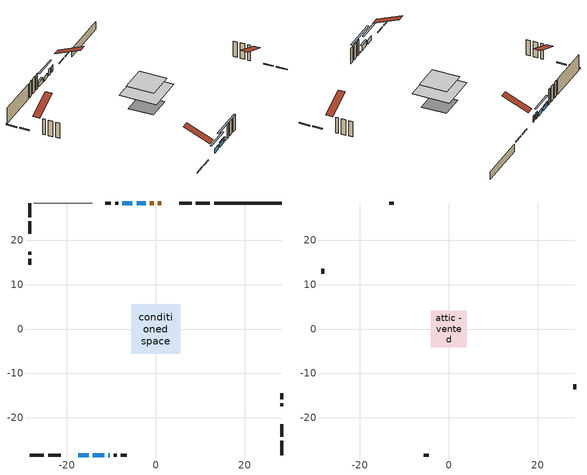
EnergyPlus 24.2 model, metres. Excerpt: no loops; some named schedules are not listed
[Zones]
conditioned space
 floor outside (Floor1 construction): -1.73,-1.73 -1.73,1.73 1.73,1.73 1.73,-1.73 z1.22
 floor adiabatic (AdiabaticFloorConstruction): -5.55,-5.55 -5.55,5.55 5.55,5.55 5.55,-5.55 z3.66
 floor foundation (Slab1 construction): -3.64,-3.64 -3.64,3.64 3.64,3.64 3.64,-3.64 z-1.22
 wall outside (RimJoist1 construction): 12.21,28.38 9.03,28.38 / -28.38,-28.38 -25.2,-28.38 / -28.38,28.38 -28.38,25.2 / 28.38,-28.38 28.38,-25.2 z1.22:1.52
 wall outside (RimJoist2 construction): 8.1,28.38 5.24,28.38 / -24.27,-28.38 -21.41,-28.38 / -28.38,24.27 -28.38,21.41 / 28.38,-24.27 28.38,-21.41 z1.22:1.52
 wall outside (AdiabaticWallConstruction 1): 1.25,28.38 0.44,28.38 / -0.49,28.38 -1.3,28.38 z1.22:3.25
 wall outside (AdiabaticWallConstruction): -2.23,28.38 -4.32,28.38 z1.22:2.44; -17.42,-28.38 -15.09,-28.38 z1.22:2.58; -5.25,28.38 -7.56,28.38 z1.22:2.56; -14.16,-28.38 -11.59,-28.38 z1.22:2.72; -10.67,-28.38 -10.37,-28.38 z1.22:1.57
 wall outside (Wall1 construction): -8.48,28.38 -9.17,28.38 / -9.44,-28.38 -8.76,-28.38 / -28.38,17.42 -28.38,16.73 / 28.38,-17.42 28.38,-16.73 z1.22:6.1
 wall outside (Wall2 construction): -10.09,28.38 -11.42,28.38 / -7.83,-28.38 -6.51,-28.38 / -28.38,15.8 -28.38,14.48 / 28.38,-15.8 28.38,-14.48 z1.22:6.1
 wall foundation (FoundationWall1 construction): 13.14,28.38,-1.22 13.14,28.38,1.22 26.86,28.38,1.22 26.86,28.38,1.15 28.38,28.38,1.15 28.38,28.38,-1.22
 wall adiabatic (Wall4 construction): -14.36,28.38 -27.45,28.38 z1.22:6.1
 window (WindowConstruction): -2.23,28.38 -4.32,28.38 z1.22:2.44
 window (WindowConstruction 1): -17.42,-28.38 -15.09,-28.38 z1.22:2.58
 window (WindowConstruction 2): -5.25,28.38 -7.55,28.38 z1.22:2.56
 window (WindowConstruction 3): -14.16,-28.38 -11.59,-28.38 z1.22:2.72
 window (WindowConstruction 4): -10.66,-28.38 -10.37,-28.38 z1.22:1.56
 door (Door): 1.25,28.38 0.44,28.38 z1.22:3.25
 door (Door 1): -0.49,28.38 -1.3,28.38 z1.22:3.25
 ceiling adiabatic (AdiabaticFloorConstruction): 5.55,-5.55 5.55,5.55 -5.55,5.55 -5.55,-5.55 z3.66
attic - vented
 floor to conditioned space (Floor2 construction Reversed): -4.11,-4.11 -4.11,4.11 4.11,4.11 4.11,-4.11 z6.1
 wall outside (Wall3 construction): -12.35,28.38 -13.43,28.38 / -5.58,-28.38 -4.5,-28.38 / -28.38,13.55 -28.38,12.47 / 28.38,-13.55 28.38,-12.47 z1.22:6.1
 roof outside (Roof1 construction): 2.18,28.38,6.1 2.18,20.49,9.39 4.31,20.49,9.39 4.31,28.38,6.1; -18.35,-28.38,6.1 -18.35,-20.49,9.39 -20.48,-20.49,9.39 -20.48,-28.38,6.1; -28.38,18.35,6.1 -20.49,18.35,9.39 -20.49,20.48,9.39 -28.38,20.48,6.1; 28.38,-18.35,6.1 20.49,-18.35,9.39 20.49,-20.48,9.39 28.38,-20.48,6.1
shading: -6.96,28.38 0.41,28.38 0.41,28.79 -6.96,28.79 z5.08; -12.45,-28.38 -20.06,-28.38 -20.06,-28.79 -12.45,-28.79 z5.22; -7.76,28.38 -5.05,28.38 -5.05,28.79 -7.76,28.79 z2.77; -11.39,-28.38 -14.36,-28.38 -14.36,-28.79 -11.39,-28.79 z2.92; -5.29,-28.38 -15.74,-28.38 -15.74,-28.79 -5.29,-28.79 z6.64
[Building]
Building 1: Terrain=Suburbs
[Site:Location]
Ottawa Intl AP_ON: Latitude {deg}=45.32; Longitude {deg}=-75.67; Time Zone {hr}=-5; Elevation {m}=115; Keep Site Location Information=Yes
[Site:GroundTemperature:Shallow]
1.18808, -1.19398, -1.38475, -0.254337, 4.28362, 8.80044, 12.7163, 15.1969, 15.4076, 13.3901, 9.57408, 5.19582
[Site:WaterMainsTemperature]
Calculation Method=Schedule; Temperature Schedule=mains temperature schedule
[Material] Roughness=Rough; Thermal Absorptance=0.9
Name | Thickness {m} | Conductivity {W/m-K} | Density {kg/m3} | Specific Heat {J/kg-K} | Solar Absorptance | Visible Absorptance
asphalt or fiberglass shingles | 0.00635 | 0.162714 | 1121.4 | 1465.45 | 0.4 | 0.4
ceiling loosefill ins | 0.0846667 | 0.0480833 | 16.02 | 1046.75 | 0.7 | 0.7
ceiling stud and cavity | 0.1397 | 0.0933378 | 65.682 | 1177.47 | 0.7 | 0.7
concrete 4.0 in. | 0.1016 | 1.803125 | 2242.8 | 837.4 | 0.7 | 0.7
concrete 8.0 in. | 0.2032 | 1.803125 | 2242.8 | 837.4 | 0.7 | 0.7
door material | 0.04445 | 0.053851 | 512.64 | 1214.23 | 0.7 | 0.7
door material 1 | 0.04445 | 0.327969 | 512.64 | 1214.23 | 0.7 | 0.7
exterior vertical ins | 0.0480821 | 0.029427 | 32.04 | 1214.23 | 0.7 | 0.7
floor covering | 0.0127 | 0.0433444 | 54.468 | 1339.84 | 0.6 | 0.6
floor rigid ins; rim joist rigid ins; wall rigid ins | 0.051816 | 0.029427 | 32.04 | 1214.23 | 0.7 | 0.7
floor rigid ins 1; wall rigid ins 2 | 0.512978 | 0.029427 | 32.04 | 1214.23 | 0.7 | 0.7
floor stud and cavity | 0.1397 | 0.0894249 | 92.3553 | 1139.71 | 0.7 | 0.7
floor stud and cavity 1 | 0.1397 | 1.75129 | 37.0049 | 1207.88 | 0.7 | 0.7
furniture material conditioned space 1 | 0.1524 | 0.115458 | 640.8 | 1214.23 | 0.6 | 0.6
gypsum board | 0.0127 | 0.160291 | 801 | 837.4 | 0.6 | 0.6
gypsum board 1 | 0.0127 | 0.160291 | 801 | 837.4 | 0.7 | 0.7
osb sheathing 0.5 in. | 0.0127 | 0.115458 | 512.64 | 1214.23 | 0.7 | 0.7
osb sheathing 0.75 in. | 0.01905 | 0.115458 | 512.64 | 1214.23 | 0.7 | 0.7
osb sheathing 2.0 in. | 0.0508 | 0.115458 | 512.64 | 1214.23 | 0.7 | 0.7
rim joist stud and cavity | 0.0508 | 0.0453203 | 125.044 | 1163.47 | 0.6 | 0.6
rim joist stud and cavity 1 | 0.0508 | 0.0404867 | 125.044 | 1163.47 | 0.6 | 0.6
wall rigid ins 1 | 0.051816 | 0.029427 | 32.04 | 1214.23 | 0.4 | 0.4
wall stud and cavity | 0.1397 | 0.260132 | 139.0536 | 1170.24 | 0.7 | 0.7
wall stud and cavity 1 | 0.1397 | 0.272647 | 139.0536 | 1170.24 | 0.7 | 0.7
wall stud and cavity 2 | 0.0889 | 6.9971 | 50.32683 | 1063.81 | 0.6 | 0.6
wall stud and cavity 3 | 0.1397 | 0.206859 | 139.0536 | 1170.24 | 0.7 | 0.7
wall stud and cavity 4 | 0.0889 | 0.380278 | 52.3479 | 1209.89 | 0.7 | 0.7
wall stud and cavity 5 | 0.0889 | 0.391764 | 83.0341 | 1211.67 | 0.7 | 0.7
wood siding | 0.0254 | 0.102417 | 544.68 | 1172.36 | 0.4 | 0.4
wood siding 1 | 0.00254 | 0.102417 | 544.68 | 1172.36 | 0.4 | 0.4
wood siding 2; wood siding 3; wood siding 4 | 0.0254 | 0.102417 | 544.68 | 1172.36 | 0.7 | 0.7
[WindowMaterial:SimpleGlazingSystem]
Name | U-Factor {W/m2-K} | Solar Heat Gain Coefficient
WindowMaterial | 2.92814 | 0.66
WindowMaterial 1 | 2.91792 | 0.67
WindowMaterial 2 | 2.844678 | 0.67
WindowMaterial 3 | 2.841839 | 0.68
WindowMaterial 4 | 3.07123 | 0.43
[Construction]
AdiabaticFloorConstruction: floor stud and cavity 1, floor rigid ins 1, osb sheathing 0.75 in., floor covering
AdiabaticWallConstruction: wood siding 3, wall rigid ins 2, wall stud and cavity 4, gypsum board
AdiabaticWallConstruction 1: wood siding 4, wall rigid ins 2, wall stud and cavity 4, gypsum board
Door: door material
Door 1: door material 1
Floor1 construction: floor stud and cavity, floor rigid ins, osb sheathing 0.75 in., floor covering
Floor2 construction Reversed: gypsum board, ceiling stud and cavity, ceiling loosefill ins
FoundationWall1 construction: concrete 8.0 in., gypsum board 1
furniture construction conditioned space 1: furniture material conditioned space 1
PartitionWallConstruction: gypsum board, wall stud and cavity 5, gypsum board
RimJoist1 construction: wood siding 2, osb sheathing 2.0 in., rim joist stud and cavity
RimJoist2 construction: wood siding 2, rim joist rigid ins, osb sheathing 2.0 in., rim joist stud and cavity 1
Roof1 construction: asphalt or fiberglass shingles
Slab1 construction: concrete 4.0 in.
Wall1 construction: wood siding, wall rigid ins, osb sheathing 0.5 in., wall stud and cavity, gypsum board
Wall2 construction: wood siding, wall rigid ins, osb sheathing 0.5 in., wall stud and cavity 1, gypsum board
Wall3 construction: wood siding 1, wall stud and cavity 2
Wall4 construction: wall rigid ins 1, osb sheathing 0.5 in., wall stud and cavity 3, gypsum board
WindowConstruction: WindowMaterial
WindowConstruction 1: WindowMaterial 1
WindowConstruction 2: WindowMaterial 2
WindowConstruction 3: WindowMaterial 3
WindowConstruction 4: WindowMaterial 4
[Zone] Multiplier=1; Part of Total Floor Area=Yes
Name | Volume {m3}
attic - vented | 35.5256
conditioned space | 453.9
[Space]
Name | Zone | Volume {m3}
attic - vented 1 | attic - vented | 35.5256
conditioned space 1 | conditioned space | 453.9
[ZoneInfiltration:EffectiveLeakageArea]
infil attic - vented 1: Zone or Space=attic - vented 1; Schedule=Always On Discrete; Effective Air Leakage Area {cm2}=2840.84; Stack Coefficient=0.000567782; Wind Coefficient=1.60994e-05
[ZoneMixing]
whole house fan mix: Zone or Space=attic - vented; Schedule=Always On Continuous; Design Flow Rate Calculation Method=Flow/Zone; Design Flow Rate {m3/s}=0; Source Zone or Space=conditioned space
[SurfaceProperty:ExposedFoundationPerimeter]
Slab1: Exposed Perimeter Calculation Method=TotalExposedPerimeter; Total Exposed Perimeter {m}=15.24
[InternalMass] Zone or ZoneList=conditioned space; Space or SpaceList=conditioned space 1
Name | Construction | Surface Area {m2}
furniture mass conditioned space 1 | furniture construction conditioned space 1 | 75.1719
partition wall mass | PartitionWallConstruction | 187.93
[Lights]
interior lighting: Zone or ZoneList or Space or SpaceList=conditioned space 1; Schedule=interior lighting schedule; Design Level Calculation Method=LightingLevel; Lighting Level {W}=343.2; Return Air Fraction=0; Fraction Radiant=0.6; Fraction Visible=0.2; Fraction Replaceable=1
[People]
occupants: Zone or ZoneList or Space or SpaceList=conditioned space 1; Number of People Schedule=occupants schedule; Number of People Calculation Method=People; Number of People=3; Fraction Radiant=0.314171; Sensible Heat Fraction=0.56303; Activity Level Schedule=occupants activity schedule; Carbon Dioxide Generation Rate {m3/s-W}=0; Enable ASHRAE 55 Comfort Warnings=No; Mean Radiant Temperature Calculation Type=EnclosureAveraged
[ElectricEquipment] Zone or ZoneList or Space or SpaceList=conditioned space 1; Design Level Calculation Method=EquipmentLevel
Name | Schedule | Design Level {W} | Fraction Latent | Fraction Radiant | Fraction Lost
clothes dryer | clothes dryer schedule | 140.772 | 0.015 | 0.081 | 0.85
clothes washer | clothes washer schedule | 32.1985 | 0.03 | 0.162 | 0.7
cooking range | cooking range schedule | 208.969 | 0.08 | 0.432 | 0.2
dishwasher | dishwasher schedule | 66.8632 | 0.3 | 0.18 | 0.4
fridge | fridge schedule | 72.9452 | 0 | 0.6 | 0
mech vent bath fan 0 | mech vent bath fan 0 schedule | 50.2 | 0 | 0 | 1
mech vent bath fan 1 | mech vent bath fan 1 schedule | 50.2 | 0 | 0 | 1
mech vent bath fan 2 | mech vent bath fan 2 schedule | 50.2 | 0 | 0 | 1
mech vent house fan | mech vent house fan schedule | 0 | 0 | 0 | 1
mech vent house fan cfis | mech vent house fan cfis schedule | 0 | 0 | 0 | 0
mech vent range fan 0 | mech vent range fan 0 schedule | 57 | 0 | 0 | 1
misc plug loads | misc plug loads schedule | 494.7 | 0.045 | 0.513 | 0.1
whole house fan | Always On Discrete | 0 | 0 | 0 | 1
[OtherEquipment] Zone or ZoneList or Space or SpaceList=conditioned space 1; Design Level Calculation Method=EquipmentLevel
Name | Fuel Type | Schedule | Design Level {W} | Fraction Latent | Fraction Radiant | Fraction Lost
clothes dryer 1 | Electricity | clothes dryer schedule | 0 | 0.015 | 0.081 | 0.85
cooking range 1 | Electricity | cooking range schedule | 0 | 0.08 | 0.432 | 0.2
general water use latent | None | general water use schedule | 59.3978 | 1 | 0 | 0
general water use sensible | None | general water use schedule | -58.539 | 0 | 0.6 | 0
mech vent house fan latent load | None | Always On Discrete | 0 | 1 | 0 | 0
mech vent house fan sensible load | None | Always On Discrete | 0 | 0 | 0 | 0
water heater energy adjustment1 | NaturalGas | Always On Discrete | 0.01 | 0 | 0 | 1
[ZoneInfiltration:DesignFlowRate] Zone or ZoneList or Space or SpaceList=conditioned space 1; Schedule=Always On Discrete; Design Flow Rate Calculation Method=Flow/Zone; Design Flow Rate {m3/s}=0
infil flow; natural vent flow; whole house fan flow
[AvailabilityManager:Scheduled]
central ac and furnace airloop Availability Manager: Schedule=Always On Discrete
[Foundation:Kiva]
Foundation Kiva 1: Initial Indoor Air Temperature {C}=18; Wall Height Above Grade {m}=1.21999; Wall Depth Below Slab {m}=0.2032; Custom Block Material Name 1=exterior vertical ins; Custom Block Depth 1 {m}=2.43998; Custom Block X Position 1 {m}=0.2159; Custom Block Z Position 1 {m}=0
[Foundation:Kiva:Settings]
Soil Conductivity {W/m-K}=0.849921; Soil Density {kg/m3}=1842.3; Soil Specific Heat {J/kg-K}=418.7; Ground Solar Absorptivity=0.9; Ground Thermal Absorptivity=0.9; Ground Surface Roughness {m}=0.03; Far-Field Width {m}=40; Deep-Ground Boundary Condition=ZeroFlux; Deep-Ground Depth {m}=40; Minimum Cell Dimension {m}=0.2; Maximum Cell Growth Coefficient=3; Simulation Timestep=Timestep
[Exterior:Lights]
exterior lighting: Schedule=exterior lighting schedule; Design Level {W}=75.6
[EnergyManagementSystem:GlobalVariable]
central_ac_and_furnace_airloop_Fan_RTF
infil_program_Qfan
infil_program_Qinf
natural_vent_program_Qnv
natural_vent_program_Qwhf
[EnergyManagementSystem:Sensor]
Name | Output:Variable or Output:Meter Index Key | Output:Variable or Output:Meter
airflow_gain | infil flow | Infiltration Sensible Heat Gain Energy
airflow_gain_1 | natural vent flow | Infiltration Sensible Heat Gain Energy
airflow_gain_2 | whole house fan flow | Infiltration Sensible Heat Gain Energy
airflow_loss | infil flow | Infiltration Sensible Heat Loss Energy
airflow_loss_1 | natural vent flow | Infiltration Sensible Heat Loss Energy
airflow_loss_2 | whole house fan flow | Infiltration Sensible Heat Loss Energy
clg_load_cond |  | Cooling:EnergyTransfer:Zone:CONDITIONED SPACE
clg_sp_s; clg_sp_s_1 | cooling setpoint | Schedule Value
clothes_dryer_exhaust_0_sch_s | clothes dryer exhaust 0 schedule | Schedule Value
cool_season | cooling season schedule | Schedule Value
htg_load_cond |  | Heating:EnergyTransfer:Zone:CONDITIONED SPACE
htg_sp_s; htg_sp_s_1 | heating setpoint | Schedule Value
ig_ee_conv | clothes dryer | Electric Equipment Convective Heating Energy
ig_ee_conv_2 | cooking range | Electric Equipment Convective Heating Energy
ig_ee_conv_4 | fridge | Electric Equipment Convective Heating Energy
ig_ee_conv_5 | misc plug loads | Electric Equipment Convective Heating Energy
ig_ee_conv_6 | whole house fan | Electric Equipment Convective Heating Energy
ig_ee_rad | clothes dryer | Electric Equipment Radiant Heating Energy
ig_ee_rad_2 | cooking range | Electric Equipment Radiant Heating Energy
ig_ee_rad_4 | fridge | Electric Equipment Radiant Heating Energy
ig_ee_rad_5 | misc plug loads | Electric Equipment Radiant Heating Energy
ig_ee_rad_6 | whole house fan | Electric Equipment Radiant Heating Energy
ig_lgt_conv | interior lighting | Lights Convective Heating Energy
ig_lgt_rad | interior lighting | Lights Radiant Heating Energy
ig_lgt_vis | interior lighting | Lights Visible Radiation Heating Energy
ig_oe_conv | clothes dryer 1 | Other Equipment Convective Heating Energy
ig_oe_conv_1 | cooking range 1 | Other Equipment Convective Heating Energy
ig_oe_conv_2 | general water use latent | Other Equipment Convective Heating Energy
ig_oe_conv_3 | general water use sensible | Other Equipment Convective Heating Energy
ig_oe_conv_4 | water heater energy adjustment1 | Other Equipment Convective Heating Energy
ig_oe_rad | clothes dryer 1 | Other Equipment Radiant Heating Energy
ig_oe_rad_1 | cooking range 1 | Other Equipment Radiant Heating Energy
ig_oe_rad_2 | general water use latent | Other Equipment Radiant Heating Energy
ig_oe_rad_3 | general water use sensible | Other Equipment Radiant Heating Energy
ig_oe_rad_4 | water heater energy adjustment1 | Other Equipment Radiant Heating Energy
ig_ppl_conv | occupants | People Convective Heating Energy
ig_ppl_rad | occupants | People Radiant Heating Energy
im_conv | furniture mass conditioned space 1 | Surface Inside Face Convection Heat Gain Energy
im_conv_1 | partition wall mass | Surface Inside Face Convection Heat Gain Energy
im_ig | furniture mass conditioned space 1 | Surface Inside Face Internal Gains Radiation Heat Gain Energy
im_ig_1 | partition wall mass | Surface Inside Face Internal Gains Radiation Heat Gain Energy
im_lgt | furniture mass conditioned space 1 | Surface Inside Face Lights Radiation Heat Gain Energy
im_lgt_1 | partition wall mass | Surface Inside Face Lights Radiation Heat Gain Energy
im_sol | furniture mass conditioned space 1 | Surface Inside Face Solar Radiation Heat Gain Energy
im_sol_1 | partition wall mass | Surface Inside Face Solar Radiation Heat Gain Energy
im_surf | furniture mass conditioned space 1 | Surface Inside Face Net Surface Thermal Radiation Heat Gain Energy
im_surf_1 | partition wall mass | Surface Inside Face Net Surface Thermal Radiation Heat Gain Energy
mech_vent_bath_fan_0_sch_s | mech vent bath fan 0 schedule | Schedule Value
mech_vent_bath_fan_1_sch_s | mech vent bath fan 1 schedule | Schedule Value
mech_vent_bath_fan_2_sch_s | mech vent bath fan 2 schedule | Schedule Value
mech_vent_range_fan_0_sch_s | mech vent range fan 0 schedule | Schedule Value
mv_conv | mech vent bath fan 0 | Electric Equipment Convective Heating Energy
mv_conv_1 | mech vent bath fan 1 | Electric Equipment Convective Heating Energy
mv_conv_2 | mech vent bath fan 2 | Electric Equipment Convective Heating Energy
mv_conv_3 | mech vent house fan | Electric Equipment Convective Heating Energy
mv_conv_4 | mech vent house fan cfis | Electric Equipment Convective Heating Energy
mv_conv_5 | mech vent range fan 0 | Electric Equipment Convective Heating Energy
mv_conv_6 | mech vent house fan latent load | Other Equipment Convective Heating Energy
mv_conv_7 | mech vent house fan sensible load | Other Equipment Convective Heating Energy
mv_rad | mech vent bath fan 0 | Electric Equipment Radiant Heating Energy
mv_rad_1 | mech vent bath fan 1 | Electric Equipment Radiant Heating Energy
mv_rad_2 | mech vent bath fan 2 | Electric Equipment Radiant Heating Energy
mv_rad_3 | mech vent house fan | Electric Equipment Radiant Heating Energy
mv_rad_4 | mech vent house fan cfis | Electric Equipment Radiant Heating Energy
mv_rad_5 | mech vent range fan 0 | Electric Equipment Radiant Heating Energy
mv_rad_6 | mech vent house fan latent load | Other Equipment Radiant Heating Energy
mv_rad_7 | mech vent house fan sensible load | Other Equipment Radiant Heating Energy
natural_vent_s | natural vent schedule | Schedule Value
out_pb_s |  | Site Outdoor Air Barometric Pressure
out_wt_s |  | Site Outdoor Air Humidity Ratio
site_vw_s |  | Site Wind Speed
ss_back_out | Window1 | Surface Window Shortwave from Zone Back Out Window Heat Transfer Rate
ss_back_out_1 | Window3 | Surface Window Shortwave from Zone Back Out Window Heat Transfer Rate
ss_back_out_2 | Window5 | Surface Window Shortwave from Zone Back Out Window Heat Transfer Rate
ss_back_out_3 | Window7 | Surface Window Shortwave from Zone Back Out Window Heat Transfer Rate
ss_back_out_4 | Window9 | Surface Window Shortwave from Zone Back Out Window Heat Transfer Rate
ss_conv | Door1 | Surface Inside Face Convection Heat Gain Energy
ss_conv_1 | Door2 | Surface Inside Face Convection Heat Gain Energy
ss_conv_2 | Window1 | Surface Inside Face Convection Heat Gain Energy
ss_conv_3 | Window3 | Surface Inside Face Convection Heat Gain Energy
ss_conv_4 | Window5 | Surface Inside Face Convection Heat Gain Energy
ss_conv_5 | Window7 | Surface Inside Face Convection Heat Gain Energy
ss_conv_6 | Window9 | Surface Inside Face Convection Heat Gain Energy
ss_ig | Door1 | Surface Inside Face Internal Gains Radiation Heat Gain Energy
ss_ig_1 | Door2 | Surface Inside Face Internal Gains Radiation Heat Gain Energy
ss_ig_2 | Window1 | Surface Inside Face Internal Gains Radiation Heat Gain Energy
ss_ig_3 | Window3 | Surface Inside Face Internal Gains Radiation Heat Gain Energy
ss_ig_4 | Window5 | Surface Inside Face Internal Gains Radiation Heat Gain Energy
ss_ig_5 | Window7 | Surface Inside Face Internal Gains Radiation Heat Gain Energy
ss_ig_6 | Window9 | Surface Inside Face Internal Gains Radiation Heat Gain Energy
ss_lgt | Door1 | Surface Inside Face Lights Radiation Heat Gain Energy
ss_lgt_1 | Door2 | Surface Inside Face Lights Radiation Heat Gain Energy
ss_sol | Door1 | Surface Inside Face Solar Radiation Heat Gain Energy
ss_sol_1 | Door2 | Surface Inside Face Solar Radiation Heat Gain Energy
ss_surf | Door1 | Surface Inside Face Net Surface Thermal Radiation Heat Gain Energy
ss_surf_1 | Door2 | Surface Inside Face Net Surface Thermal Radiation Heat Gain Energy
ss_surf_2 | Window1 | Surface Inside Face Net Surface Thermal Radiation Heat Gain Energy
ss_surf_3 | Window3 | Surface Inside Face Net Surface Thermal Radiation Heat Gain Energy
ss_surf_4 | Window5 | Surface Inside Face Net Surface Thermal Radiation Heat Gain Energy
ss_surf_5 | Window7 | Surface Inside Face Net Surface Thermal Radiation Heat Gain Energy
ss_surf_6 | Window9 | Surface Inside Face Net Surface Thermal Radiation Heat Gain Energy
ss_trans_in | Window1 | Surface Window Transmitted Solar Radiation Rate
ss_trans_in_1 | Window3 | Surface Window Transmitted Solar Radiation Rate
ss_trans_in_2 | Window5 | Surface Window Transmitted Solar Radiation Rate
ss_trans_in_3 | Window7 | Surface Window Transmitted Solar Radiation Rate
ss_trans_in_4 | Window9 | Surface Window Transmitted Solar Radiation Rate
ss_trans_out | Window1 | Surface Inside Face Initial Transmitted Diffuse Transmitted Out Window Solar Radiation Rate
ss_trans_out_1 | Window3 | Surface Inside Face Initial Transmitted Diffuse Transmitted Out Window Solar Radiation Rate
ss_trans_out_2 | Window5 | Surface Inside Face Initial Transmitted Diffuse Transmitted Out Window Solar Radiation Rate
ss_trans_out_3 | Window7 | Surface Inside Face Initial Transmitted Diffuse Transmitted Out Window Solar Radiation Rate
ss_trans_out_4 | Window9 | Surface Inside Face Initial Transmitted Diffuse Transmitted Out Window Solar Radiation Rate
s_conv | Floor1 | Surface Inside Face Convection Heat Gain Energy
s_conv_1 | Floor2 | Surface Inside Face Convection Heat Gain Energy
s_conv_10 | RimJoist2:180 | Surface Inside Face Convection Heat Gain Energy
s_conv_11 | RimJoist2:270 | Surface Inside Face Convection Heat Gain Energy
s_conv_12 | RimJoist2:90 | Surface Inside Face Convection Heat Gain Energy
s_conv_13 | Slab1 | Surface Inside Face Convection Heat Gain Energy
s_conv_14 | Wall1:0 | Surface Inside Face Convection Heat Gain Energy
s_conv_15 | Wall1:180 | Surface Inside Face Convection Heat Gain Energy
s_conv_16 | Wall1:270 | Surface Inside Face Convection Heat Gain Energy
s_conv_17 | Wall1:90 | Surface Inside Face Convection Heat Gain Energy
s_conv_18 | Wall2:0 | Surface Inside Face Convection Heat Gain Energy
s_conv_19 | Wall2:180 | Surface Inside Face Convection Heat Gain Energy
s_conv_2 | FoundationWall1 | Surface Inside Face Convection Heat Gain Energy
s_conv_20 | Wall2:270 | Surface Inside Face Convection Heat Gain Energy
s_conv_21 | Wall2:90 | Surface Inside Face Convection Heat Gain Energy
s_conv_22 | Wall4 | Surface Inside Face Convection Heat Gain Energy
s_conv_3 | inferred conditioned ceiling | Surface Inside Face Convection Heat Gain Energy
s_conv_4 | inferred conditioned floor | Surface Inside Face Convection Heat Gain Energy
s_conv_5 | RimJoist1:0 | Surface Inside Face Convection Heat Gain Energy
s_conv_6 | RimJoist1:180 | Surface Inside Face Convection Heat Gain Energy
s_conv_7 | RimJoist1:270 | Surface Inside Face Convection Heat Gain Energy
s_conv_8 | RimJoist1:90 | Surface Inside Face Convection Heat Gain Energy
s_conv_9 | RimJoist2:0 | Surface Inside Face Convection Heat Gain Energy
s_ig | Floor1 | Surface Inside Face Internal Gains Radiation Heat Gain Energy
s_ig_1 | Floor2 | Surface Inside Face Internal Gains Radiation Heat Gain Energy
s_ig_10 | RimJoist2:180 | Surface Inside Face Internal Gains Radiation Heat Gain Energy
s_ig_11 | RimJoist2:270 | Surface Inside Face Internal Gains Radiation Heat Gain Energy
s_ig_12 | RimJoist2:90 | Surface Inside Face Internal Gains Radiation Heat Gain Energy
s_ig_13 | Slab1 | Surface Inside Face Internal Gains Radiation Heat Gain Energy
s_ig_14 | Wall1:0 | Surface Inside Face Internal Gains Radiation Heat Gain Energy
s_ig_15 | Wall1:180 | Surface Inside Face Internal Gains Radiation Heat Gain Energy
s_ig_16 | Wall1:270 | Surface Inside Face Internal Gains Radiation Heat Gain Energy
s_ig_17 | Wall1:90 | Surface Inside Face Internal Gains Radiation Heat Gain Energy
s_ig_18 | Wall2:0 | Surface Inside Face Internal Gains Radiation Heat Gain Energy
s_ig_19 | Wall2:180 | Surface Inside Face Internal Gains Radiation Heat Gain Energy
s_ig_2 | FoundationWall1 | Surface Inside Face Internal Gains Radiation Heat Gain Energy
s_ig_20 | Wall2:270 | Surface Inside Face Internal Gains Radiation Heat Gain Energy
s_ig_21 | Wall2:90 | Surface Inside Face Internal Gains Radiation Heat Gain Energy
s_ig_22 | Wall4 | Surface Inside Face Internal Gains Radiation Heat Gain Energy
s_ig_3 | inferred conditioned ceiling | Surface Inside Face Internal Gains Radiation Heat Gain Energy
s_ig_4 | inferred conditioned floor | Surface Inside Face Internal Gains Radiation Heat Gain Energy
s_ig_5 | RimJoist1:0 | Surface Inside Face Internal Gains Radiation Heat Gain Energy
s_ig_6 | RimJoist1:180 | Surface Inside Face Internal Gains Radiation Heat Gain Energy
s_ig_7 | RimJoist1:270 | Surface Inside Face Internal Gains Radiation Heat Gain Energy
s_ig_8 | RimJoist1:90 | Surface Inside Face Internal Gains Radiation Heat Gain Energy
s_ig_9 | RimJoist2:0 | Surface Inside Face Internal Gains Radiation Heat Gain Energy
s_lgt | Floor1 | Surface Inside Face Lights Radiation Heat Gain Energy
s_lgt_1 | Floor2 | Surface Inside Face Lights Radiation Heat Gain Energy
s_lgt_10 | RimJoist2:180 | Surface Inside Face Lights Radiation Heat Gain Energy
s_lgt_11 | RimJoist2:270 | Surface Inside Face Lights Radiation Heat Gain Energy
s_lgt_12 | RimJoist2:90 | Surface Inside Face Lights Radiation Heat Gain Energy
s_lgt_13 | Slab1 | Surface Inside Face Lights Radiation Heat Gain Energy
